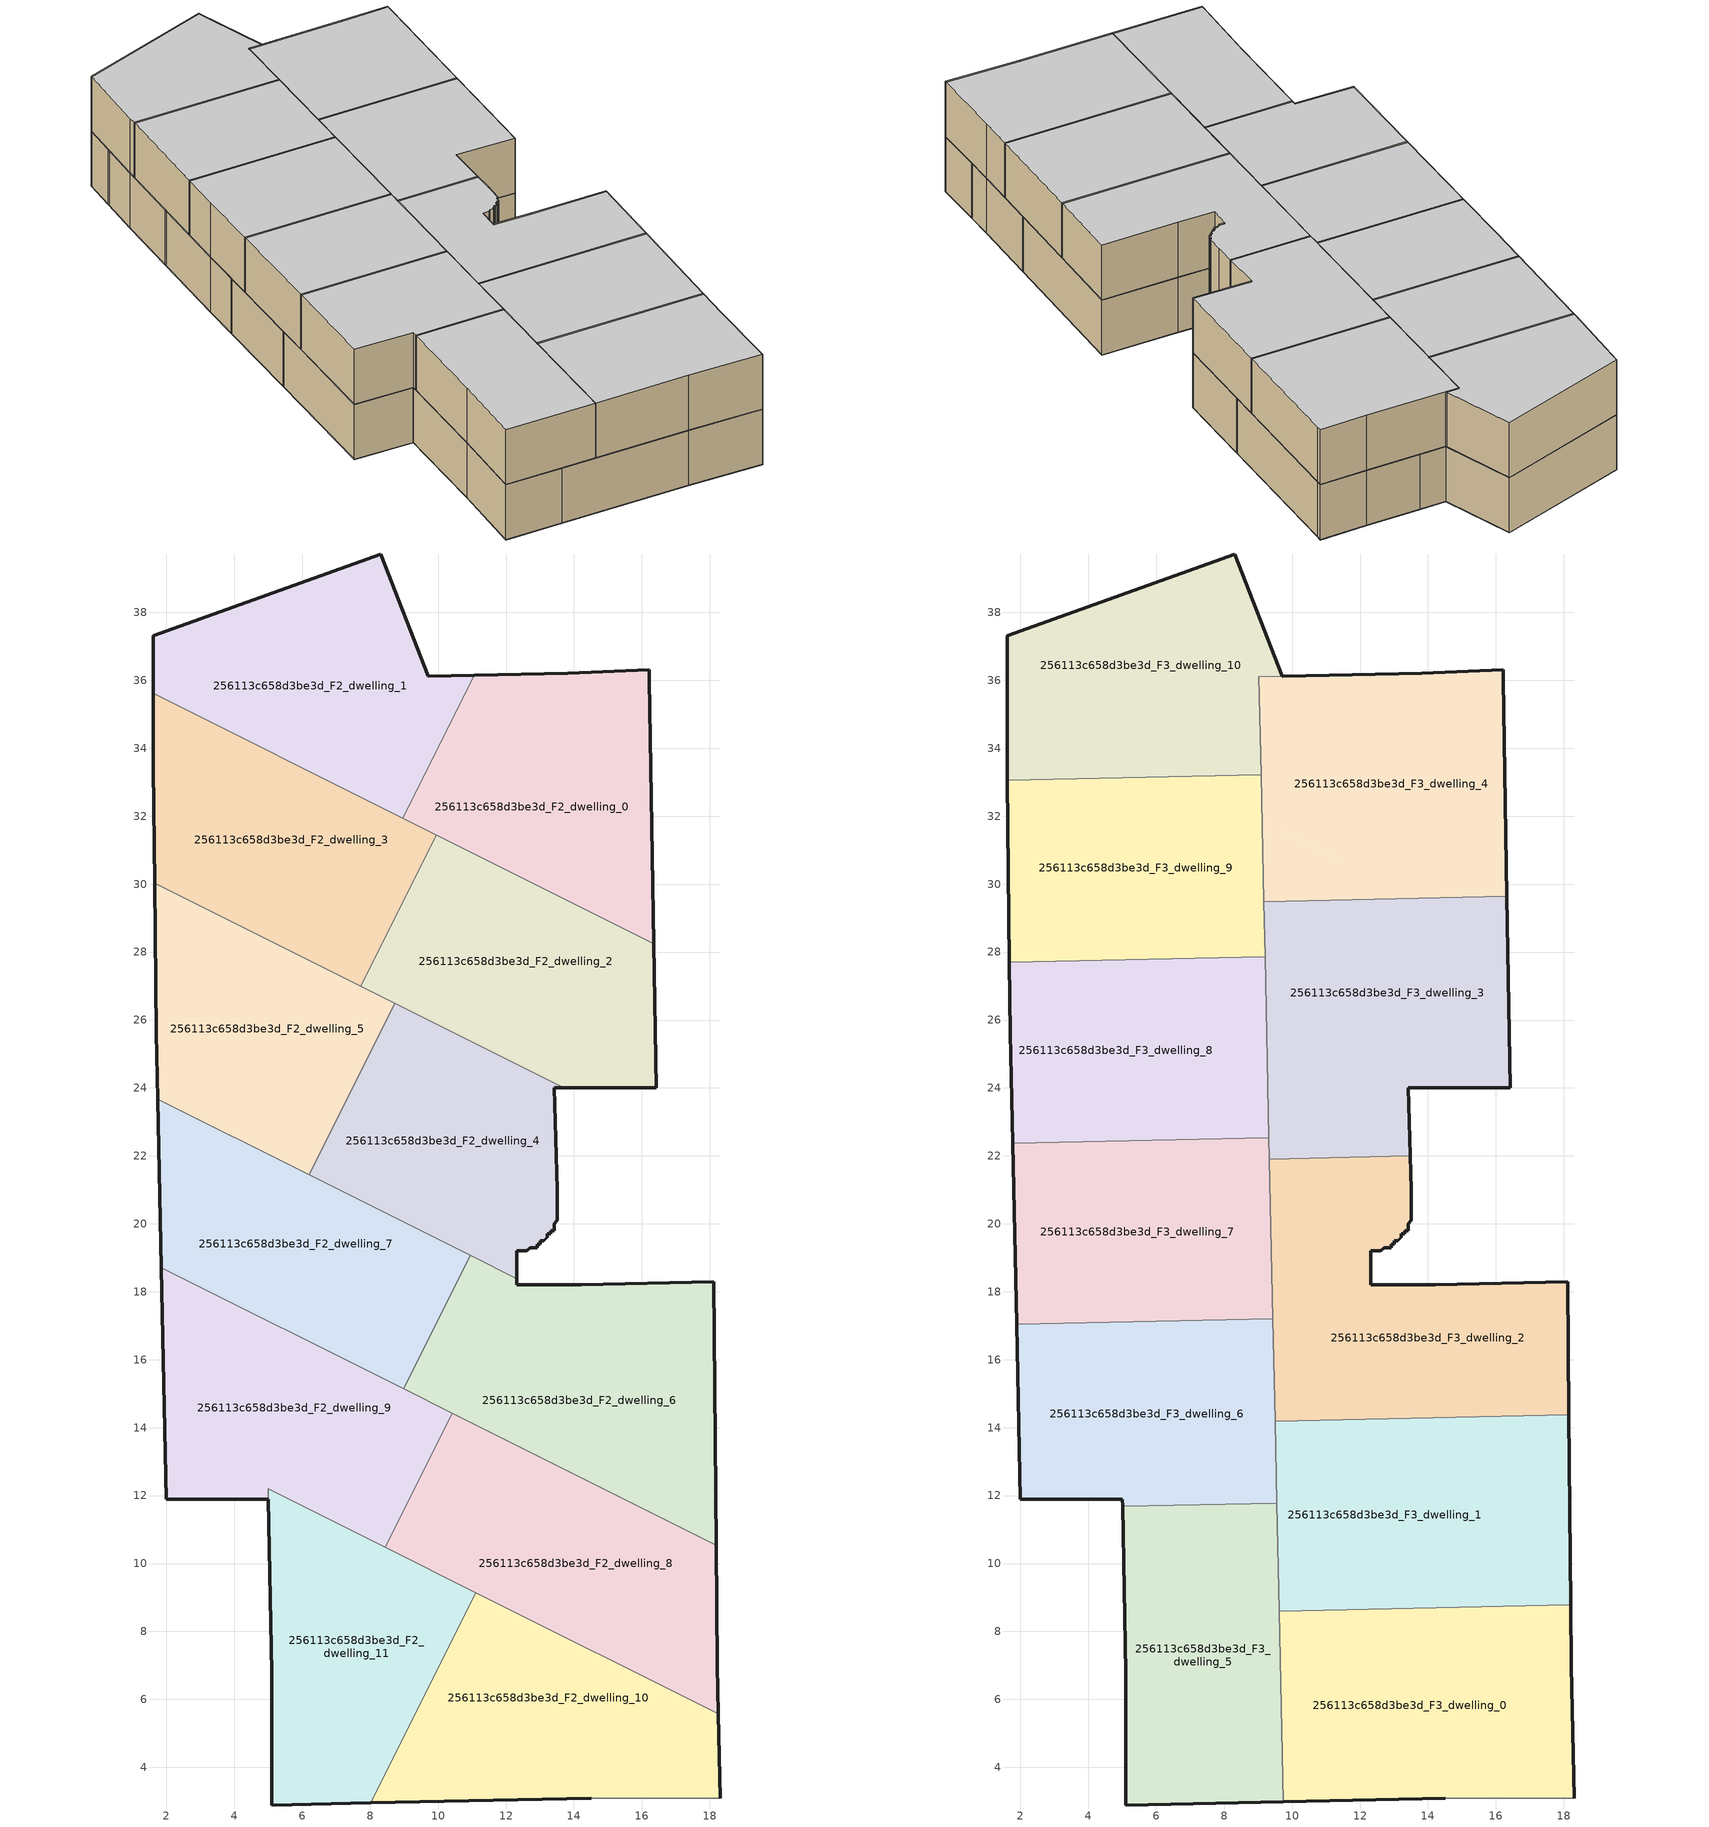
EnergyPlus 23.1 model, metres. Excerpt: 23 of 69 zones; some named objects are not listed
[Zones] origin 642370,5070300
256113c658d3be3d_F2_dwelling_0
 floor to 256113c658d3be3d_F1_dwelling_0 (EU_floor_Construction): 16.35,28.25 16.22,36.01 16.22,36.31 13.82,36.21 11.06,36.15 8.96,31.94 z6
 wall outside (EU_wall_Construction): 11.06,36.15 13.82,36.21 16.22,36.31 16.22,36.01 16.35,28.25 z6:9
 wall to 256113c658d3be3d_F2_dwelling_1 (EU_wall_Construction): 8.96,31.94 11.06,36.15 z6:9
 wall to 256113c658d3be3d_F2_dwelling_2 (EU_wall_Construction): 16.35,28.25 9.95,31.44 z6:9
 wall to 256113c658d3be3d_F2_dwelling_3 (EU_wall_Construction): 9.95,31.44 8.96,31.94 z6:9
256113c658d3be3d_F2_dwelling_1
 floor to 256113c658d3be3d_F1_dwelling_1 (EU_floor_Construction): 8.96,31.94 11.06,36.15 9.71,36.12 8.31,39.72 1.61,37.32 1.61,35.62 z6
 wall outside (EU_wall_Construction): 1.61,35.62 1.61,37.32 8.31,39.72 9.71,36.12 11.06,36.15 z6:9
 wall to 256113c658d3be3d_F2_dwelling_3 (EU_wall_Construction): 8.96,31.94 1.61,35.62 z6:9
256113c658d3be3d_F2_dwelling_10
 floor to 256113c658d3be3d_F1_dwelling_10 (EU_floor_Construction): 18.31,3.09 18.25,5.58 11.11,9.15 8.01,2.95 14.51,3.09 z6
 wall outside (EU_wall_Construction): 14.51,3.09 8.01,2.95 / 18.25,5.58 18.31,3.09 z6:9
 wall to 256113c658d3be3d_F2_dwelling_11 (EU_wall_Construction): 8.01,2.95 11.11,9.15 z6:9
 wall adiabatic (EU_wall_Construction): 18.31,3.09 14.51,3.09 z6:9
 wall to 256113c658d3be3d_F2_dwelling_8 (EU_wall_Construction): 11.11,9.15 18.25,5.58 z6:9
256113c658d3be3d_F2_dwelling_11
 floor to 256113c658d3be3d_F1_dwelling_11 (EU_floor_Construction): 8.01,2.95 11.11,9.15 5,12.2 5.1,6.79 5.1,2.89 z6
 wall outside (EU_wall_Construction): 8.01,2.95 5.1,2.89 5.1,6.79 5,11.9 z6:9
 wall to 256113c658d3be3d_F2_dwelling_9 (EU_wall_Construction): 5,11.9 5,12.2 8.45,10.48 z6:9
 wall to 256113c658d3be3d_F2_dwelling_8 (EU_wall_Construction): 8.45,10.48 11.11,9.15 z6:9
 ceiling adiabatic (EU_roof_Construction): 11.11,9.15 9.67,6.26 9.59,9.91 z9
256113c658d3be3d_F2_dwelling_2
 floor to 256113c658d3be3d_F1_dwelling_2 (EU_floor_Construction): 16.42,24 16.35,28.25 9.95,31.44 7.73,26.99 13.7,24 z6
 wall outside (EU_wall_Construction): 16.35,28.25 16.42,24 13.7,24 z6:9
 wall to 256113c658d3be3d_F2_dwelling_3 (EU_wall_Construction): 7.73,26.99 9.95,31.44 z6:9
 wall to 256113c658d3be3d_F2_dwelling_4 (EU_wall_Construction): 13.7,24 8.72,26.49 z6:9
 wall to 256113c658d3be3d_F2_dwelling_5 (EU_wall_Construction): 8.72,26.49 7.73,26.99 z6:9
256113c658d3be3d_F2_dwelling_3
 floor to 256113c658d3be3d_F1_dwelling_3 (EU_floor_Construction): 7.73,26.99 9.95,31.44 1.61,35.62 1.61,33.42 1.65,30.03 z6
 wall outside (EU_wall_Construction): 1.65,30.03 1.61,33.42 1.61,35.62 z6:9
 wall to 256113c658d3be3d_F2_dwelling_5 (EU_wall_Construction): 7.73,26.99 1.65,30.03 z6:9
 ceiling adiabatic (EU_roof_Construction): 8.15,27.84 7.73,26.99 6.12,27.79 z9
256113c658d3be3d_F2_dwelling_4
 floor to 256113c658d3be3d_F1_dwelling_4 (EU_floor_Construction): 12.91,19.3 12.91,19.4 13.01,19.4 13.01,19.5 13.11,19.5 13.21,19.6 13.21,19.7 13.31,19.7 13.31,19.8 13.41,19.8 13.41,20 13.51,20.1 13.51,21 13.41,24 13.7,24 8.72,26.49 6.2,21.45 12.31,18.39 12.31,19.2 12.61,19.2 12.71,19.3 z6
 wall outside (EU_wall_Construction): 13.7,24 13.41,24 13.51,21 13.51,20.1 13.41,20 13.41,19.8 13.31,19.8 13.31,19.7 13.21,19.7 13.21,19.6 13.11,19.5 13.01,19.5 13.01,19.4 12.91,19.4 12.91,19.3 12.71,19.3 12.61,19.2 12.31,19.2 12.31,18.39 z6:9
 wall to 256113c658d3be3d_F2_dwelling_7 (EU_wall_Construction): 10.95,19.07 6.2,21.45 z6:9
 wall to 256113c658d3be3d_F2_dwelling_5 (EU_wall_Construction): 6.2,21.45 8.72,26.49 z6:9
 wall to 256113c658d3be3d_F2_dwelling_6 (EU_wall_Construction): 12.31,18.39 10.95,19.07 z6:9
 ceiling adiabatic (EU_roof_Construction): 13.7,24 9.24,26.23 9.38,19.86 9.32,22.53 6.72,22.48 8.72,26.49 z9
256113c658d3be3d_F2_dwelling_5
 floor to 256113c658d3be3d_F1_dwelling_5 (EU_floor_Construction): 6.2,21.45 8.72,26.49 1.65,30.03 1.71,25.61 1.75,23.67 z6
 wall outside (EU_wall_Construction): 1.75,23.67 1.71,25.61 1.65,30.03 z6:9
 wall to 256113c658d3be3d_F2_dwelling_7 (EU_wall_Construction): 6.2,21.45 1.75,23.67 z6:9
256113c658d3be3d_F2_dwelling_6
 floor to 256113c658d3be3d_F1_dwelling_6 (EU_floor_Construction): 18.18,10.54 18.12,18.3 14.21,18.2 12.31,18.2 12.31,18.39 10.95,19.07 8.98,15.14 z6
 wall outside (EU_wall_Construction): 12.31,18.39 12.31,18.2 14.21,18.2 18.12,18.3 18.18,10.54 z6:9
 wall to 256113c658d3be3d_F2_dwelling_7 (EU_wall_Construction): 8.98,15.14 10.95,19.07 z6:9
 wall to 256113c658d3be3d_F2_dwelling_8 (EU_wall_Construction): 18.18,10.54 10.42,14.42 z6:9
 wall to 256113c658d3be3d_F2_dwelling_9 (EU_wall_Construction): 10.42,14.42 8.98,15.14 z6:9
256113c658d3be3d_F2_dwelling_7
 floor to 256113c658d3be3d_F1_dwelling_7 (EU_floor_Construction): 8.98,15.14 10.95,19.07 1.75,23.67 1.86,18.7 z6
 wall outside (EU_wall_Construction): 1.86,18.7 1.75,23.67 z6:9
 wall to 256113c658d3be3d_F2_dwelling_9 (EU_wall_Construction): 8.98,15.14 1.86,18.7 z6:9
256113c658d3be3d_F2_dwelling_8
 floor to 256113c658d3be3d_F1_dwelling_8 (EU_floor_Construction): 18.25,5.58 18.21,6.99 18.18,10.54 10.42,14.42 8.45,10.48 z6
 wall outside (EU_wall_Construction): 18.18,10.54 18.21,6.99 18.25,5.58 z6:9
 wall to 256113c658d3be3d_F2_dwelling_9 (EU_wall_Construction): 8.45,10.48 10.42,14.42 z6:9
256113c658d3be3d_F2_dwelling_9
 floor to 256113c658d3be3d_F1_dwelling_9 (EU_floor_Construction): 8.45,10.48 10.42,14.42 1.86,18.7 2,11.9 5.01,11.9 5,12.2 z6
 wall outside (EU_wall_Construction): 5.01,11.9 2,11.9 1.86,18.7 z6:9
256113c658d3be3d_F3_dwelling_0
 floor to 256113c658d3be3d_F2_dwelling_10 (EU_floor_Construction): 18.31,3.09 18.25,5.58 12.1,8.65 10.85,8.62 9.67,6.27 9.74,2.99 14.51,3.09 z9
 floor to 256113c658d3be3d_F2_dwelling_8 (EU_floor_Construction): 18.25,5.58 18.21,6.99 18.2,8.78 12.1,8.65 z9
 floor adiabatic (EU_floor_Construction): 9.67,6.27 10.85,8.62 9.62,8.6 z9
 wall outside (EU_wall_Construction): 14.51,3.09 9.74,2.99 / 18.2,8.78 18.21,6.99 18.31,3.09 z9:12
 wall to 256113c658d3be3d_F3_dwelling_1 (EU_wall_Construction): 9.62,8.6 18.2,8.78 z9:12
 wall adiabatic (EU_wall_Construction): 18.31,3.09 14.51,3.09 z9:12
 wall to 256113c658d3be3d_F3_dwelling_5 (EU_wall_Construction): 9.74,2.99 9.62,8.6 z9:12
 ceiling to 256113c658d3be3d_F4_dwelling_0 (EU_floor_Construction): 18.2,8.78 18.21,6.99 18.31,3.09 14.51,3.09 9.74,2.99 9.62,8.6 z12
256113c658d3be3d_F3_dwelling_1
 floor to 256113c658d3be3d_F2_dwelling_8 (EU_floor_Construction): 18.2,8.78 18.18,10.54 10.83,14.22 10.31,14.21 9.53,12.64 9.59,9.91 12.1,8.65 z9
 floor to 256113c658d3be3d_F2_dwelling_10 (EU_floor_Construction): 12.1,8.65 11.11,9.15 10.85,8.62 z9
 floor to 256113c658d3be3d_F2_dwelling_6 (EU_floor_Construction): 18.18,10.54 18.15,14.38 10.83,14.22 z9
 floor adiabatic (EU_floor_Construction): 10.85,8.62 11.11,9.15 9.59,9.91 9.62,8.6 z9
 floor to 256113c658d3be3d_F2_dwelling_9 (EU_floor_Construction): 9.53,12.64 10.31,14.21 9.5,14.19 z9
 wall outside (EU_wall_Construction): 18.15,14.38 18.2,8.78 z9:12
 wall to 256113c658d3be3d_F3_dwelling_2 (EU_wall_Construction): 9.5,14.19 18.15,14.38 z9:12
 wall to 256113c658d3be3d_F3_dwelling_6 (EU_wall_Construction): 9.55,11.78 9.5,14.19 z9:12
 wall to 256113c658d3be3d_F3_dwelling_5 (EU_wall_Construction): 9.62,8.6 9.55,11.78 z9:12
 ceiling to 256113c658d3be3d_F4_dwelling_1 (EU_floor_Construction): 18.15,14.38 18.2,8.78 9.62,8.6 9.5,14.19 z12
256113c658d3be3d_F3_dwelling_10
 floor to 256113c658d3be3d_F2_dwelling_1 (EU_floor_Construction): 9.09,33.22 9.03,36.1 9.71,36.12 8.31,39.72 1.61,37.32 1.61,35.62 6.52,33.16 z9
 floor to 256113c658d3be3d_F2_dwelling_3 (EU_floor_Construction): 6.52,33.16 1.61,35.62 1.61,33.42 1.61,33.05 z9
 wall outside (EU_wall_Construction): 1.61,33.05 1.61,33.42 1.61,37.32 8.31,39.72 9.71,36.12 z9:12
 wall to 256113c658d3be3d_F3_dwelling_4 (EU_wall_Construction): 9.71,36.12 9.03,36.1 9.09,33.22 z9:12
 wall to 256113c658d3be3d_F3_dwelling_9 (EU_wall_Construction): 9.09,33.22 1.61,33.05 z9:12
 ceiling to 256113c658d3be3d_F4_dwelling_10 (EU_floor_Construction): 8.31,39.72 9.71,36.12 9.03,36.1 9.09,33.22 1.61,33.05 1.61,33.42 1.61,37.32 z12
256113c658d3be3d_F3_dwelling_2
 floor to 256113c658d3be3d_F2_dwelling_6 (EU_floor_Construction): 18.15,14.38 18.12,18.3 14.21,18.2 12.31,18.2 12.31,18.39 10.95,19.07 9.46,16.09 9.48,14.89 10.82,14.22 z9
 floor to 256113c658d3be3d_F2_dwelling_4 (EU_floor_Construction): 12.91,19.3 12.91,19.4 13.01,19.4 13.01,19.5 13.11,19.5 13.21,19.6 13.21,19.7 13.31,19.7 13.31,19.8 13.41,19.8 13.41,20 13.51,20.1 13.51,21 13.48,22 9.33,21.91 9.38,19.86 12.31,18.39 12.31,19.2 12.61,19.2 12.71,19.3 z9
 floor to 256113c658d3be3d_F2_dwelling_9 (EU_floor_Construction): 10.31,14.21 10.42,14.42 9.48,14.89 9.5,14.19 z9
 floor to 256113c658d3be3d_F2_dwelling_7 (EU_floor_Construction): 9.46,16.09 10.95,19.07 9.38,19.86 z9
 floor to 256113c658d3be3d_F2_dwelling_8 (EU_floor_Construction): 10.82,14.22 10.42,14.42 10.32,14.21 z9
 wall outside (EU_wall_Construction): 13.48,22 13.51,21 13.51,20.1 13.41,20 13.41,19.8 13.31,19.8 13.31,19.7 13.21,19.7 13.21,19.6 13.11,19.5 13.01,19.5 13.01,19.4 12.91,19.4 12.91,19.3 12.71,19.3 12.61,19.2 12.31,19.2 12.31,18.2 14.21,18.2 18.12,18.3 18.15,14.38 z9:12
 wall to 256113c658d3be3d_F3_dwelling_3 (EU_wall_Construction): 9.33,21.91 13.48,22 z9:12
 wall to 256113c658d3be3d_F3_dwelling_7 (EU_wall_Construction): 9.43,17.21 9.33,21.91 z9:12
 wall to 256113c658d3be3d_F3_dwelling_6 (EU_wall_Construction): 9.5,14.19 9.43,17.21 z9:12
 ceiling to 256113c658d3be3d_F4_dwelling_2 (EU_floor_Construction): 18.12,18.3 18.15,14.38 9.5,14.19 9.33,21.91 13.48,22 13.51,21 13.51,20.1 13.41,20 13.41,19.8 13.31,19.8 13.31,19.7 13.21,19.7 13.21,19.6 13.11,19.5 13.01,19.5 13.01,19.4 12.91,19.4 12.91,19.3 12.71,19.3 12.61,19.2 12.31,19.2 12.31,18.2 14.21,18.2 z12
256113c658d3be3d_F3_dwelling_3
 floor to 256113c658d3be3d_F2_dwelling_2 (EU_floor_Construction): 16.42,24 16.35,28.25 13.67,29.58 9.17,29.49 9.24,26.23 13.7,24 z9
 floor to 256113c658d3be3d_F2_dwelling_0 (EU_floor_Construction): 16.35,28.25 16.32,29.64 13.67,29.58 z9
 floor to 256113c658d3be3d_F2_dwelling_4 (EU_floor_Construction): 13.48,22 13.41,24 13.7,24 9.24,26.23 9.33,21.91 z9
 wall outside (EU_wall_Construction): 16.32,29.64 16.42,24 13.41,24 13.48,22 z9:12
 wall to 256113c658d3be3d_F3_dwelling_4 (EU_wall_Construction): 9.17,29.49 16.32,29.64 z9:12
 wall to 256113c658d3be3d_F3_dwelling_8 (EU_wall_Construction): 9.32,22.53 9.2,27.86 z9:12
 wall to 256113c658d3be3d_F3_dwelling_7 (EU_wall_Construction): 9.33,21.91 9.32,22.53 z9:12
 wall to 256113c658d3be3d_F3_dwelling_9 (EU_wall_Construction): 9.2,27.86 9.17,29.49 z9:12
 ceiling to 256113c658d3be3d_F4_dwelling_3 (EU_floor_Construction): 16.32,29.64 16.42,24 13.41,24 13.48,22 9.33,21.91 9.17,29.49 z12
256113c658d3be3d_F3_dwelling_4
 floor to 256113c658d3be3d_F2_dwelling_0 (EU_floor_Construction): 16.32,29.64 16.22,36.01 16.22,36.31 13.82,36.21 11.06,36.15 9.11,32.25 9.12,31.86 13.67,29.58 z9
 floor to 256113c658d3be3d_F2_dwelling_1 (EU_floor_Construction): 9.11,32.25 11.06,36.15 9.03,36.1 z9
 floor to 256113c658d3be3d_F2_dwelling_2 (EU_floor_Construction): 13.67,29.58 9.95,31.44 9.16,29.86 9.17,29.49 z9
 floor to 256113c658d3be3d_F2_dwelling_3 (EU_floor_Construction): 9.16,29.86 9.95,31.44 9.12,31.86 z9
 wall outside (EU_wall_Construction): 9.72,36.12 13.82,36.21 16.22,36.31 16.22,36.01 16.32,29.64 z9:12; 9.72,36.12,12 9.71,36.12,9 9.72,36.12,9
 wall to 256113c658d3be3d_F3_dwelling_9 (EU_wall_Construction): 9.17,29.49 9.09,33.22 z9:12
 ceiling to 256113c658d3be3d_F4_dwelling_4 (EU_floor_Construction): 16.22,36.31 16.22,36.01 16.32,29.64 9.17,29.49 9.03,36.1 13.82,36.21 z12
256113c658d3be3d_F3_dwelling_5
 floor to 256113c658d3be3d_F2_dwelling_11 (EU_floor_Construction): 8.01,2.95 9.67,6.26 9.59,9.91 5.99,11.71 5.01,11.68 5.1,6.79 5.1,2.89 z9
 floor to 256113c658d3be3d_F2_dwelling_10 (EU_floor_Construction): 9.74,2.99 9.67,6.26 8.01,2.95 z9
 floor to 256113c658d3be3d_F2_dwelling_9 (EU_floor_Construction): 8.45,10.48 9.1,11.77 5.99,11.71 z9
 floor to 256113c658d3be3d_F2_dwelling_8 (EU_floor_Construction): 9.59,9.91 9.55,11.78 9.1,11.77 8.45,10.48 z9
 wall outside (EU_wall_Construction): 9.74,2.99 5.1,2.89 5.1,6.79 5.01,11.68 z9:12
 wall to 256113c658d3be3d_F3_dwelling_6 (EU_wall_Construction): 5.01,11.68 9.55,11.78 z9:12
 ceiling to 256113c658d3be3d_F4_dwelling_5 (EU_floor_Construction): 9.55,11.78 9.74,2.99 5.1,2.89 5.1,6.79 5.01,11.68 z12
256113c658d3be3d_F3_dwelling_6
 floor to 256113c658d3be3d_F2_dwelling_9 (EU_floor_Construction): 9.1,11.77 9.53,12.64 9.48,14.89 5.04,17.11 1.89,17.04 2,11.9 5.01,11.9 5,12.2 5.99,11.71 z9
 floor to 256113c658d3be3d_F2_dwelling_11 (EU_floor_Construction): 5.99,11.71 5,12.2 5.01,11.68 z9
 floor to 256113c658d3be3d_F2_dwelling_6 (EU_floor_Construction): 9.48,14.89 9.46,16.09 8.98,15.14 z9
 floor to 256113c658d3be3d_F2_dwelling_7 (EU_floor_Construction): 8.98,15.14 9.46,16.09 9.43,17.21 5.04,17.11 z9
 floor to 256113c658d3be3d_F2_dwelling_8 (EU_floor_Construction): 9.55,11.78 9.53,12.64 9.1,11.77 z9
 wall outside (EU_wall_Construction): 5.01,11.68 5.01,11.9 2,11.9 1.89,17.04 z9:12
 wall to 256113c658d3be3d_F3_dwelling_7 (EU_wall_Construction): 1.89,17.04 9.43,17.21 z9:12
 ceiling to 256113c658d3be3d_F4_dwelling_6 (EU_floor_Construction): 9.43,17.21 9.55,11.78 5.01,11.68 5.01,11.9 2,11.9 1.89,17.04 z12
256113c658d3be3d_F3_dwelling_7
 floor to 256113c658d3be3d_F2_dwelling_5 (EU_floor_Construction): 6.2,21.45 6.72,22.48 4.25,22.42 z9
 floor to 256113c658d3be3d_F2_dwelling_7 (EU_floor_Construction): 9.43,17.21 9.38,19.86 4.25,22.42 1.78,22.37 1.86,18.7 5.04,17.11 z9
 floor to 256113c658d3be3d_F2_dwelling_9 (EU_floor_Construction): 5.04,17.11 1.86,18.7 1.89,17.04 z9
 floor to 256113c658d3be3d_F2_dwelling_4 (EU_floor_Construction): 9.38,19.86 9.32,22.53 6.72,22.48 6.2,21.45 z9
 wall outside (EU_wall_Construction): 1.89,17.04 1.78,22.37 z9:12
 wall to 256113c658d3be3d_F3_dwelling_8 (EU_wall_Construction): 1.78,22.37 9.32,22.53 z9:12
 ceiling to 256113c658d3be3d_F4_dwelling_7 (EU_floor_Construction): 9.32,22.53 9.43,17.21 1.89,17.04 1.78,22.37 z12
256113c658d3be3d_F3_dwelling_8
 floor to 256113c658d3be3d_F2_dwelling_5 (EU_floor_Construction): 6.72,22.48 8.72,26.49 6.12,27.79 1.68,27.7 1.71,25.61 1.75,23.67 4.25,22.42 z9
 floor to 256113c658d3be3d_F2_dwelling_7 (EU_floor_Construction): 4.25,22.42 1.75,23.67 1.78,22.37 z9
 floor to 256113c658d3be3d_F2_dwelling_2 (EU_floor_Construction): 9.24,26.23 9.2,27.86 8.15,27.84 7.73,26.99 z9
 floor adiabatic (EU_floor_Construction): 9.32,22.53 9.24,26.23 7.73,26.99 8.15,27.84 9.2,27.86 6.12,27.79 8.72,26.49 6.72,22.48 6.02,22.46 z9
 wall outside (EU_wall_Construction): 1.78,22.37 1.71,25.61 1.68,27.7 z9:12
 wall to 256113c658d3be3d_F3_dwelling_9 (EU_wall_Construction): 1.68,27.7 9.2,27.86 z9:12
 ceiling to 256113c658d3be3d_F4_dwelling_8 (EU_floor_Construction): 9.2,27.86 9.32,22.53 1.78,22.37 1.71,25.61 1.68,27.7 z12
256113c658d3be3d_F3_dwelling_9
 floor to 256113c658d3be3d_F2_dwelling_3 (EU_floor_Construction): 8.15,27.84 9.16,29.86 9.12,31.86 6.52,33.16 1.61,33.05 1.65,30.03 6.12,27.79 z9
 floor to 256113c658d3be3d_F2_dwelling_1 (EU_floor_Construction): 8.96,31.94 9.11,32.25 9.09,33.22 6.52,33.16 z9
 floor to 256113c658d3be3d_F2_dwelling_5 (EU_floor_Construction): 6.12,27.79 1.65,30.03 1.68,27.7 z9
 floor to 256113c658d3be3d_F2_dwelling_2 (EU_floor_Construction): 9.2,27.86 9.16,29.86 8.15,27.84 z9
 floor to 256113c658d3be3d_F2_dwelling_0 (EU_floor_Construction): 9.12,31.86 9.11,32.25 8.96,31.94 z9
 wall outside (EU_wall_Construction): 1.68,27.7 1.61,33.05 z9:12
 ceiling to 256113c658d3be3d_F4_dwelling_9 (EU_floor_Construction): 9.09,33.22 9.2,27.86 1.68,27.7 1.61,33.05 z12
[Building]
EU S2 Campaign: North Axis=0; Terrain=City; Solar Distribution=FullExterior
[Site:Location]
Lyon-Bron: Latitude=45.75; Longitude=5; Time Zone=1; Elevation=198
[SizingPeriod:WeatherFileDays]
AnnualSizingPeriod: Begin Month=1; Begin Day of Month=1; End Month=12; End Day of Month=31; Day of Week for Start Day=Monday; Use Weather File Daylight Saving Period=No; Use Weather File Rain and Snow Indicators=No
[MATERIAL]
EU_InternalMass_Material: Roughness=MediumRough; Thickness=0.1; Conductivity=1; Density=1800; Specific Heat=900; Thermal Absorptance=0.9; Solar Absorptance=0.7; Visible Absorptance=0.7
[MATERIAL:NOMASS] Roughness=MediumRough; Thermal Absorptance=0.9; Solar Absorptance=0.7; Visible Absorptance=0.7
Name | Thermal Resistance
EU_wall_NoMass | 1.97775
EU_roof_NoMass | 1.81626
EU_floor_NoMass | 1.84812
[CONSTRUCTION]
EU_wall_Construction: EU_wall_NoMass
EU_roof_Construction: EU_roof_NoMass
EU_floor_Construction: EU_floor_NoMass
EU_InternalMass_Construction: EU_InternalMass_Material
[ZONE] Type=1; Multiplier=1; Ceiling Height=autocalculate; Floor Area=autocalculate; Part of Total Floor Area=Yes
Name | Volume
256113c658d3be3d_F2_dwelling_0 | 120.523
256113c658d3be3d_F3_dwelling_0 | 144.648
256113c658d3be3d_F2_dwelling_1; 256113c658d3be3d_F3_dwelling_5 | 120.522
256113c658d3be3d_F3_dwelling_1 | 144.633
256113c658d3be3d_F2_dwelling_10 | 120.554
256113c658d3be3d_F3_dwelling_10 | 122.504
256113c658d3be3d_F2_dwelling_11 | 110.942
256113c658d3be3d_F2_dwelling_2 | 120.545
256113c658d3be3d_F3_dwelling_2 | 144.646
256113c658d3be3d_F2_dwelling_3 | 120.531
256113c658d3be3d_F3_dwelling_3 | 144.642
256113c658d3be3d_F2_dwelling_4 | 109.145
256113c658d3be3d_F3_dwelling_4 | 142.676
256113c658d3be3d_F2_dwelling_5 | 109.15
256113c658d3be3d_F2_dwelling_6 | 143.513
256113c658d3be3d_F3_dwelling_6 | 120.533
256113c658d3be3d_F2_dwelling_7 | 120.349
256113c658d3be3d_F3_dwelling_7 | 120.547
256113c658d3be3d_F2_dwelling_8 | 129.756
256113c658d3be3d_F3_dwelling_8 | 120.527
256113c658d3be3d_F2_dwelling_9 | 120.866
256113c658d3be3d_F3_dwelling_9 | 120.534
[INTERNALMASS] Construction=EU_InternalMass_Construction
Name | Zone or ZoneList | Surface Area
256113c658d3be3d_F2_dwelling_0_EU_InternalMass | 256113c658d3be3d_F2_dwelling_0 | 40.1746
256113c658d3be3d_F2_dwelling_1_EU_InternalMass | 256113c658d3be3d_F2_dwelling_1 | 40.1739
256113c658d3be3d_F2_dwelling_2_EU_InternalMass | 256113c658d3be3d_F2_dwelling_2 | 40.1816
256113c658d3be3d_F2_dwelling_3_EU_InternalMass | 256113c658d3be3d_F2_dwelling_3 | 40.1772
256113c658d3be3d_F2_dwelling_4_EU_InternalMass | 256113c658d3be3d_F2_dwelling_4 | 36.3814
256113c658d3be3d_F2_dwelling_5_EU_InternalMass | 256113c658d3be3d_F2_dwelling_5 | 36.3832
256113c658d3be3d_F2_dwelling_6_EU_InternalMass | 256113c658d3be3d_F2_dwelling_6 | 47.8375
256113c658d3be3d_F2_dwelling_7_EU_InternalMass | 256113c658d3be3d_F2_dwelling_7 | 40.1164
256113c658d3be3d_F2_dwelling_8_EU_InternalMass | 256113c658d3be3d_F2_dwelling_8 | 43.2516
256113c658d3be3d_F2_dwelling_9_EU_InternalMass | 256113c658d3be3d_F2_dwelling_9 | 40.2885
256113c658d3be3d_F2_dwelling_10_EU_InternalMass | 256113c658d3be3d_F2_dwelling_10 | 40.185
256113c658d3be3d_F2_dwelling_11_EU_InternalMass | 256113c658d3be3d_F2_dwelling_11 | 36.9938
256113c658d3be3d_F3_dwelling_0_EU_InternalMass | 256113c658d3be3d_F3_dwelling_0 | 48.2164
256113c658d3be3d_F3_dwelling_1_EU_InternalMass | 256113c658d3be3d_F3_dwelling_1 | 48.2108
256113c658d3be3d_F3_dwelling_2_EU_InternalMass | 256113c658d3be3d_F3_dwelling_2 | 48.2151
256113c658d3be3d_F3_dwelling_3_EU_InternalMass | 256113c658d3be3d_F3_dwelling_3 | 48.2145
256113c658d3be3d_F3_dwelling_4_EU_InternalMass | 256113c658d3be3d_F3_dwelling_4 | 47.559
256113c658d3be3d_F3_dwelling_5_EU_InternalMass | 256113c658d3be3d_F3_dwelling_5 | 40.1745
256113c658d3be3d_F3_dwelling_6_EU_InternalMass | 256113c658d3be3d_F3_dwelling_6 | 40.1779
256113c658d3be3d_F3_dwelling_7_EU_InternalMass | 256113c658d3be3d_F3_dwelling_7 | 40.1835
256113c658d3be3d_F3_dwelling_8_EU_InternalMass | 256113c658d3be3d_F3_dwelling_8 | 40.1759
256113c658d3be3d_F3_dwelling_9_EU_InternalMass | 256113c658d3be3d_F3_dwelling_9 | 40.1778
256113c658d3be3d_F3_dwelling_10_EU_InternalMass | 256113c658d3be3d_F3_dwelling_10 | 40.8331
[OTHEREQUIPMENT] Fuel Type=Electricity; Design Level Calculation Method=Watts/Area; Power per Zone Floor Area=1; Fraction Latent=0; Fraction Radiant=0; Fraction Lost=0; Carbon Dioxide Generation Rate=0; EndUse Subcategory=EU_Step8_InternalGains
Name | Zone or ZoneList or Space or SpaceList | Schedule
EU_Step8_InternalGain_256113c658d3be3d_F2_dwelling_0_f000 | 256113c658d3be3d_F2_dwelling_0 | EU_Step8_GainSchedule_256113c658d3be3d_F2_dwelling_0_f000
EU_Step8_InternalGain_256113c658d3be3d_F2_dwelling_1_f000 | 256113c658d3be3d_F2_dwelling_1 | EU_Step8_GainSchedule_256113c658d3be3d_F2_dwelling_1_f000
EU_Step8_InternalGain_256113c658d3be3d_F2_dwelling_2_f000 | 256113c658d3be3d_F2_dwelling_2 | EU_Step8_GainSchedule_256113c658d3be3d_F2_dwelling_2_f000
EU_Step8_InternalGain_256113c658d3be3d_F2_dwelling_3_f000 | 256113c658d3be3d_F2_dwelling_3 | EU_Step8_GainSchedule_256113c658d3be3d_F2_dwelling_3_f000
EU_Step8_InternalGain_256113c658d3be3d_F2_dwelling_4_f000 | 256113c658d3be3d_F2_dwelling_4 | EU_Step8_GainSchedule_256113c658d3be3d_F2_dwelling_4_f000
EU_Step8_InternalGain_256113c658d3be3d_F2_dwelling_5_f000 | 256113c658d3be3d_F2_dwelling_5 | EU_Step8_GainSchedule_256113c658d3be3d_F2_dwelling_5_f000
EU_Step8_InternalGain_256113c658d3be3d_F2_dwelling_6_f000 | 256113c658d3be3d_F2_dwelling_6 | EU_Step8_GainSchedule_256113c658d3be3d_F2_dwelling_6_f000
EU_Step8_InternalGain_256113c658d3be3d_F2_dwelling_7_f000 | 256113c658d3be3d_F2_dwelling_7 | EU_Step8_GainSchedule_256113c658d3be3d_F2_dwelling_7_f000
EU_Step8_InternalGain_256113c658d3be3d_F2_dwelling_8_f000 | 256113c658d3be3d_F2_dwelling_8 | EU_Step8_GainSchedule_256113c658d3be3d_F2_dwelling_8_f000
EU_Step8_InternalGain_256113c658d3be3d_F2_dwelling_9_f000 | 256113c658d3be3d_F2_dwelling_9 | EU_Step8_GainSchedule_256113c658d3be3d_F2_dwelling_9_f000
EU_Step8_InternalGain_256113c658d3be3d_F2_dwelling_10_f000 | 256113c658d3be3d_F2_dwelling_10 | EU_Step8_GainSchedule_256113c658d3be3d_F2_dwelling_10_f000
EU_Step8_InternalGain_256113c658d3be3d_F2_dwelling_11_f000 | 256113c658d3be3d_F2_dwelling_11 | EU_Step8_GainSchedule_256113c658d3be3d_F2_dwelling_11_f000
EU_Step8_InternalGain_256113c658d3be3d_F3_dwelling_0_f000 | 256113c658d3be3d_F3_dwelling_0 | EU_Step8_GainSchedule_256113c658d3be3d_F3_dwelling_0_f000
EU_Step8_InternalGain_256113c658d3be3d_F3_dwelling_1_f000 | 256113c658d3be3d_F3_dwelling_1 | EU_Step8_GainSchedule_256113c658d3be3d_F3_dwelling_1_f000
EU_Step8_InternalGain_256113c658d3be3d_F3_dwelling_2_f000 | 256113c658d3be3d_F3_dwelling_2 | EU_Step8_GainSchedule_256113c658d3be3d_F3_dwelling_2_f000
EU_Step8_InternalGain_256113c658d3be3d_F3_dwelling_3_f000 | 256113c658d3be3d_F3_dwelling_3 | EU_Step8_GainSchedule_256113c658d3be3d_F3_dwelling_3_f000
EU_Step8_InternalGain_256113c658d3be3d_F3_dwelling_4_f000 | 256113c658d3be3d_F3_dwelling_4 | EU_Step8_GainSchedule_256113c658d3be3d_F3_dwelling_4_f000
EU_Step8_InternalGain_256113c658d3be3d_F3_dwelling_5_f000 | 256113c658d3be3d_F3_dwelling_5 | EU_Step8_GainSchedule_256113c658d3be3d_F3_dwelling_5_f000
EU_Step8_InternalGain_256113c658d3be3d_F3_dwelling_6_f000 | 256113c658d3be3d_F3_dwelling_6 | EU_Step8_GainSchedule_256113c658d3be3d_F3_dwelling_6_f000
EU_Step8_InternalGain_256113c658d3be3d_F3_dwelling_7_f000 | 256113c658d3be3d_F3_dwelling_7 | EU_Step8_GainSchedule_256113c658d3be3d_F3_dwelling_7_f000
EU_Step8_InternalGain_256113c658d3be3d_F3_dwelling_8_f000 | 256113c658d3be3d_F3_dwelling_8 | EU_Step8_GainSchedule_256113c658d3be3d_F3_dwelling_8_f000
EU_Step8_InternalGain_256113c658d3be3d_F3_dwelling_9_f000 | 256113c658d3be3d_F3_dwelling_9 | EU_Step8_GainSchedule_256113c658d3be3d_F3_dwelling_9_f000
EU_Step8_InternalGain_256113c658d3be3d_F3_dwelling_10_f000 | 256113c658d3be3d_F3_dwelling_10 | EU_Step8_GainSchedule_256113c658d3be3d_F3_dwelling_10_f000
[ZONEVENTILATION:DESIGNFLOWRATE] Schedule=EU_AlwaysOn; Design Flow Rate Calculation Method=AirChanges/Hour; Air Changes per Hour=0.759424; Ventilation Type=Natural; Fan Pressure Rise=0; Fan Total Efficiency=1; Constant Term Coefficient=1; Temperature Term Coefficient=0; Velocity Term Coefficient=0; Velocity Squared Term Coefficient=0; Minimum Indoor Temperature=-100; Maximum Indoor Temperature=100; Delta Temperature=-100; Minimum Outdoor Temperature=-100; Maximum Outdoor Temperature=100; Maximum Wind Speed=40
Name | Zone or ZoneList or Space or SpaceList
EU_ConstantAir_256113c658d3be3d_F2_dwelling_0 | 256113c658d3be3d_F2_dwelling_0
EU_ConstantAir_256113c658d3be3d_F2_dwelling_1 | 256113c658d3be3d_F2_dwelling_1
EU_ConstantAir_256113c658d3be3d_F2_dwelling_2 | 256113c658d3be3d_F2_dwelling_2
EU_ConstantAir_256113c658d3be3d_F2_dwelling_3 | 256113c658d3be3d_F2_dwelling_3
EU_ConstantAir_256113c658d3be3d_F2_dwelling_4 | 256113c658d3be3d_F2_dwelling_4
EU_ConstantAir_256113c658d3be3d_F2_dwelling_5 | 256113c658d3be3d_F2_dwelling_5
EU_ConstantAir_256113c658d3be3d_F2_dwelling_6 | 256113c658d3be3d_F2_dwelling_6
EU_ConstantAir_256113c658d3be3d_F2_dwelling_7 | 256113c658d3be3d_F2_dwelling_7
EU_ConstantAir_256113c658d3be3d_F2_dwelling_8 | 256113c658d3be3d_F2_dwelling_8
EU_ConstantAir_256113c658d3be3d_F2_dwelling_9 | 256113c658d3be3d_F2_dwelling_9
EU_ConstantAir_256113c658d3be3d_F2_dwelling_10 | 256113c658d3be3d_F2_dwelling_10
EU_ConstantAir_256113c658d3be3d_F2_dwelling_11 | 256113c658d3be3d_F2_dwelling_11
EU_ConstantAir_256113c658d3be3d_F3_dwelling_0 | 256113c658d3be3d_F3_dwelling_0
EU_ConstantAir_256113c658d3be3d_F3_dwelling_1 | 256113c658d3be3d_F3_dwelling_1
EU_ConstantAir_256113c658d3be3d_F3_dwelling_2 | 256113c658d3be3d_F3_dwelling_2
EU_ConstantAir_256113c658d3be3d_F3_dwelling_3 | 256113c658d3be3d_F3_dwelling_3
EU_ConstantAir_256113c658d3be3d_F3_dwelling_4 | 256113c658d3be3d_F3_dwelling_4
EU_ConstantAir_256113c658d3be3d_F3_dwelling_5 | 256113c658d3be3d_F3_dwelling_5
EU_ConstantAir_256113c658d3be3d_F3_dwelling_6 | 256113c658d3be3d_F3_dwelling_6
EU_ConstantAir_256113c658d3be3d_F3_dwelling_7 | 256113c658d3be3d_F3_dwelling_7
EU_ConstantAir_256113c658d3be3d_F3_dwelling_8 | 256113c658d3be3d_F3_dwelling_8
EU_ConstantAir_256113c658d3be3d_F3_dwelling_9 | 256113c658d3be3d_F3_dwelling_9
EU_ConstantAir_256113c658d3be3d_F3_dwelling_10 | 256113c658d3be3d_F3_dwelling_10
[HVACTEMPLATE:ZONE:IDEALLOADSAIRSYSTEM] System Availability Schedule=EU_AlwaysOn; Maximum Heating Supply Air Temperature=50; Minimum Cooling Supply Air Temperature=13; Maximum Heating Supply Air Humidity Ratio=0.0156; Minimum Cooling Supply Air Humidity Ratio=0.0077; Heating Limit=NoLimit; Cooling Limit=NoLimit; Heating Availability Schedule=EU_AlwaysOn; Cooling Availability Schedule=EU_CoolingOff; Dehumidification Control Type=ConstantSensibleHeatRatio; Cooling Sensible Heat Ratio=0.7; Dehumidification Setpoint=60; Humidification Control Type=None; Humidification Setpoint=30; Outdoor Air Method=None; Outdoor Air Flow Rate per Person=0.00944; Outdoor Air Flow Rate per Zone Floor Area=0; Outdoor Air Flow Rate per Zone=0; Demand Controlled Ventilation Type=None; Outdoor Air Economizer Type=NoEconomizer; Heat Recovery Type=None; Sensible Heat Recovery Effectiveness=0.7; Latent Heat Recovery Effectiveness=0.65
Name | Template Thermostat
256113c658d3be3d_F2_dwelling_0 | EU_HeatOnly_256113c658d3be3d_F2_dwelling_0
256113c658d3be3d_F2_dwelling_1 | EU_HeatOnly_256113c658d3be3d_F2_dwelling_1
256113c658d3be3d_F2_dwelling_2 | EU_HeatOnly_256113c658d3be3d_F2_dwelling_2
256113c658d3be3d_F2_dwelling_3 | EU_HeatOnly_256113c658d3be3d_F2_dwelling_3
256113c658d3be3d_F2_dwelling_4 | EU_HeatOnly_256113c658d3be3d_F2_dwelling_4
256113c658d3be3d_F2_dwelling_5 | EU_HeatOnly_256113c658d3be3d_F2_dwelling_5
256113c658d3be3d_F2_dwelling_6 | EU_HeatOnly_256113c658d3be3d_F2_dwelling_6
256113c658d3be3d_F2_dwelling_7 | EU_HeatOnly_256113c658d3be3d_F2_dwelling_7
256113c658d3be3d_F2_dwelling_8 | EU_HeatOnly_256113c658d3be3d_F2_dwelling_8
256113c658d3be3d_F2_dwelling_9 | EU_HeatOnly_256113c658d3be3d_F2_dwelling_9
256113c658d3be3d_F2_dwelling_10 | EU_HeatOnly_256113c658d3be3d_F2_dwelling_10
256113c658d3be3d_F2_dwelling_11 | EU_HeatOnly_256113c658d3be3d_F2_dwelling_11
256113c658d3be3d_F3_dwelling_0 | EU_HeatOnly_256113c658d3be3d_F3_dwelling_0
256113c658d3be3d_F3_dwelling_1 | EU_HeatOnly_256113c658d3be3d_F3_dwelling_1
256113c658d3be3d_F3_dwelling_2 | EU_HeatOnly_256113c658d3be3d_F3_dwelling_2
256113c658d3be3d_F3_dwelling_3 | EU_HeatOnly_256113c658d3be3d_F3_dwelling_3
256113c658d3be3d_F3_dwelling_4 | EU_HeatOnly_256113c658d3be3d_F3_dwelling_4
256113c658d3be3d_F3_dwelling_5 | EU_HeatOnly_256113c658d3be3d_F3_dwelling_5
256113c658d3be3d_F3_dwelling_6 | EU_HeatOnly_256113c658d3be3d_F3_dwelling_6
256113c658d3be3d_F3_dwelling_7 | EU_HeatOnly_256113c658d3be3d_F3_dwelling_7
256113c658d3be3d_F3_dwelling_8 | EU_HeatOnly_256113c658d3be3d_F3_dwelling_8
256113c658d3be3d_F3_dwelling_9 | EU_HeatOnly_256113c658d3be3d_F3_dwelling_9
256113c658d3be3d_F3_dwelling_10 | EU_HeatOnly_256113c658d3be3d_F3_dwelling_10
[SIZING:ZONE] Zone Cooling Design Supply Air Temperature Input Method=SupplyAirTemperature; Zone Cooling Design Supply Air Temperature=13; Zone Heating Design Supply Air Temperature Input Method=SupplyAirTemperature; Zone Heating Design Supply Air Temperature=50; Zone Cooling Design Supply Air Humidity Ratio=0.008; Zone Heating Design Supply Air Humidity Ratio=0.008; Cooling Design Air Flow Method=DesignDay; Cooling Design Air Flow Rate=0; Cooling Minimum Air Flow per Zone Floor Area=0.000762; Cooling Minimum Air Flow=0; Cooling Minimum Air Flow Fraction=0.2; Heating Design Air Flow Method=DesignDay; Heating Design Air Flow Rate=0; Heating Maximum Air Flow per Zone Floor Area=0.002032; Heating Maximum Air Flow=0.141576; Heating Maximum Air Flow Fraction=0.3; Account for Dedicated Outdoor Air System=No; Dedicated Outdoor Air System Control Strategy=NeutralSupplyAir; Dedicated Outdoor Air Low Setpoint Temperature for Design=autosize; Dedicated Outdoor Air High Setpoint Temperature for Design=autosize; Zone Load Sizing Method=Sensible Load Only No Latent Load; Zone Latent Cooling Design Supply Air Humidity Ratio Input Method=HumidityRatioDifference; Zone Cooling Design Supply Air Humidity Ratio Difference=0.005; Zone Latent Heating Design Supply Air Humidity Ratio Input Method=HumidityRatioDifference; Zone Humidification Design Supply Air Humidity Ratio Difference=0.005
256113c658d3be3d_F2_dwelling_0; 256113c658d3be3d_F2_dwelling_1; 256113c658d3be3d_F2_dwelling_2; 256113c658d3be3d_F2_dwelling_3; 256113c658d3be3d_F2_dwelling_4; 256113c658d3be3d_F2_dwelling_5; 256113c658d3be3d_F2_dwelling_6; 256113c658d3be3d_F2_dwelling_7; 256113c658d3be3d_F2_dwelling_8; 256113c658d3be3d_F2_dwelling_9; 256113c658d3be3d_F2_dwelling_10; 256113c658d3be3d_F2_dwelling_11; 256113c658d3be3d_F3_dwelling_0; 256113c658d3be3d_F3_dwelling_1; 256113c658d3be3d_F3_dwelling_2; 256113c658d3be3d_F3_dwelling_3; 256113c658d3be3d_F3_dwelling_4; 256113c658d3be3d_F3_dwelling_5; 256113c658d3be3d_F3_dwelling_6; 256113c658d3be3d_F3_dwelling_7; 256113c658d3be3d_F3_dwelling_8; 256113c658d3be3d_F3_dwelling_9; 256113c658d3be3d_F3_dwelling_10
[SCHEDULE:CONSTANT]
Name | Hourly Value
EU_AlwaysOn | 1
EU_CoolingOff | 0
[SCHEDULE:FILE] Column Number=1; Rows to Skip at Top=0; Number of Hours of Data=8760; Column Separator=Comma; Interpolate to Timestep=No; Minutes per Item=60; Adjust Schedule for Daylight Savings=Yes
Name | File
EU_Step8_GainSchedule_256113c658d3be3d_F2_dwelling_0_f000 | ../../schedules/256113c658d3be3d/256113c658d3be3d_F2_dwelling_0_f000_gain.csv
EU_Step8_GainSchedule_256113c658d3be3d_F2_dwelling_1_f000 | ../../schedules/256113c658d3be3d/256113c658d3be3d_F2_dwelling_1_f000_gain.csv
EU_Step8_GainSchedule_256113c658d3be3d_F2_dwelling_2_f000 | ../../schedules/256113c658d3be3d/256113c658d3be3d_F2_dwelling_2_f000_gain.csv
EU_Step8_GainSchedule_256113c658d3be3d_F2_dwelling_3_f000 | ../../schedules/256113c658d3be3d/256113c658d3be3d_F2_dwelling_3_f000_gain.csv
EU_Step8_GainSchedule_256113c658d3be3d_F2_dwelling_4_f000 | ../../schedules/256113c658d3be3d/256113c658d3be3d_F2_dwelling_4_f000_gain.csv
EU_Step8_GainSchedule_256113c658d3be3d_F2_dwelling_5_f000 | ../../schedules/256113c658d3be3d/256113c658d3be3d_F2_dwelling_5_f000_gain.csv
EU_Step8_GainSchedule_256113c658d3be3d_F2_dwelling_6_f000 | ../../schedules/256113c658d3be3d/256113c658d3be3d_F2_dwelling_6_f000_gain.csv
EU_Step8_GainSchedule_256113c658d3be3d_F2_dwelling_7_f000 | ../../schedules/256113c658d3be3d/256113c658d3be3d_F2_dwelling_7_f000_gain.csv
EU_Step8_GainSchedule_256113c658d3be3d_F2_dwelling_8_f000 | ../../schedules/256113c658d3be3d/256113c658d3be3d_F2_dwelling_8_f000_gain.csv
EU_Step8_GainSchedule_256113c658d3be3d_F2_dwelling_9_f000 | ../../schedules/256113c658d3be3d/256113c658d3be3d_F2_dwelling_9_f000_gain.csv
EU_Step8_GainSchedule_256113c658d3be3d_F2_dwelling_10_f000 | ../../schedules/256113c658d3be3d/256113c658d3be3d_F2_dwelling_10_f000_gain.csv
EU_Step8_GainSchedule_256113c658d3be3d_F2_dwelling_11_f000 | ../../schedules/256113c658d3be3d/256113c658d3be3d_F2_dwelling_11_f000_gain.csv
EU_Step8_GainSchedule_256113c658d3be3d_F3_dwelling_0_f000 | ../../schedules/256113c658d3be3d/256113c658d3be3d_F3_dwelling_0_f000_gain.csv
EU_Step8_GainSchedule_256113c658d3be3d_F3_dwelling_1_f000 | ../../schedules/256113c658d3be3d/256113c658d3be3d_F3_dwelling_1_f000_gain.csv
EU_Step8_GainSchedule_256113c658d3be3d_F3_dwelling_2_f000 | ../../schedules/256113c658d3be3d/256113c658d3be3d_F3_dwelling_2_f000_gain.csv
EU_Step8_GainSchedule_256113c658d3be3d_F3_dwelling_3_f000 | ../../schedules/256113c658d3be3d/256113c658d3be3d_F3_dwelling_3_f000_gain.csv
EU_Step8_GainSchedule_256113c658d3be3d_F3_dwelling_4_f000 | ../../schedules/256113c658d3be3d/256113c658d3be3d_F3_dwelling_4_f000_gain.csv
EU_Step8_GainSchedule_256113c658d3be3d_F3_dwelling_5_f000 | ../../schedules/256113c658d3be3d/256113c658d3be3d_F3_dwelling_5_f000_gain.csv
EU_Step8_GainSchedule_256113c658d3be3d_F3_dwelling_6_f000 | ../../schedules/256113c658d3be3d/256113c658d3be3d_F3_dwelling_6_f000_gain.csv
EU_Step8_GainSchedule_256113c658d3be3d_F3_dwelling_7_f000 | ../../schedules/256113c658d3be3d/256113c658d3be3d_F3_dwelling_7_f000_gain.csv
EU_Step8_GainSchedule_256113c658d3be3d_F3_dwelling_8_f000 | ../../schedules/256113c658d3be3d/256113c658d3be3d_F3_dwelling_8_f000_gain.csv
EU_Step8_GainSchedule_256113c658d3be3d_F3_dwelling_9_f000 | ../../schedules/256113c658d3be3d/256113c658d3be3d_F3_dwelling_9_f000_gain.csv
EU_Step8_GainSchedule_256113c658d3be3d_F3_dwelling_10_f000 | ../../schedules/256113c658d3be3d/256113c658d3be3d_F3_dwelling_10_f000_gain.csv
